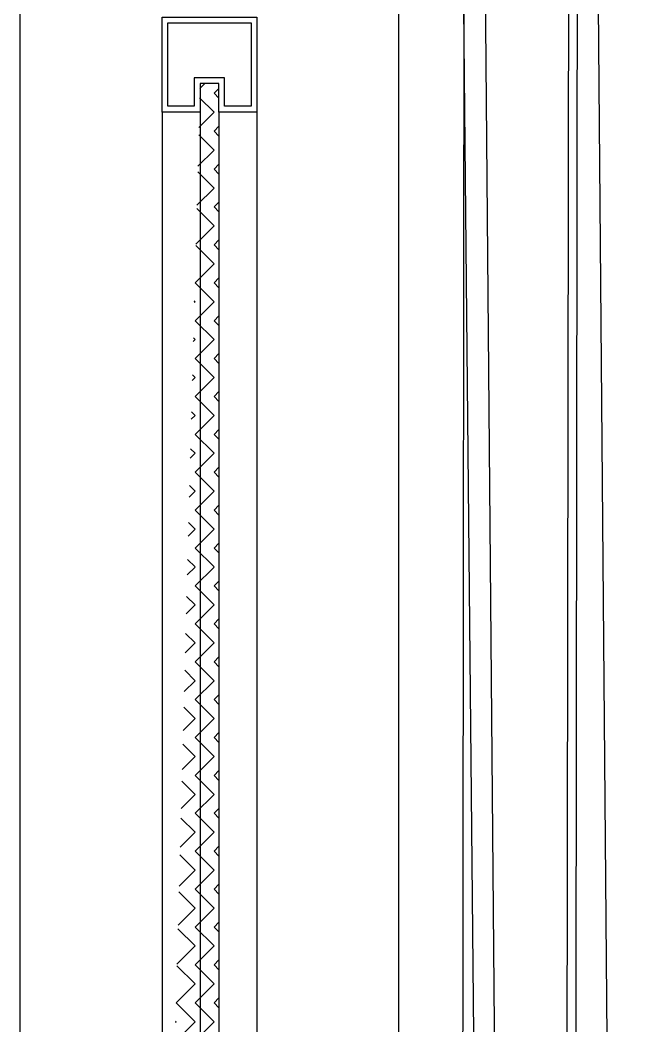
# Model space of a CAD drawing. Extents: x 11992 to 29481, y -6727 to 6811.
# Drawn here: x 27805 to 28134, y 3031 to 3562 of the extents above; entities that cross this region are included whole.
import ezdxf

# ---------------------------------------------------------------- set-up
doc = ezdxf.new("R2010")
doc.units = 0
doc.header["$MEASUREMENT"] = 0
doc.layers.add('zoylight 6节点', color=8, linetype='CONTINUOUS')

# ---------------------------------------------------------------- blocks, each defined once
blk = doc.blocks.new('dfdfdfsadsdfvcv')
at = {"layer": 'zoylight 6节点'}
h = blk.add_hatch(dxfattribs=at)
h.set_pattern_fill('玻璃剖面', color=251, scale=10, angle=90, style=0, pattern_type=2)
h.set_pattern_definition([(225, (-1542.95, 933.0776), (-10, -20), [14.14214, -14.14213]), (135, (-1542.95, 913.0776), (-10, 20), [14.14214, -14.14213])])
h.paths.add_polyline_path([(-1362.95, 148.43), (-1342.95, 156.33), (-1337.95, 158.38), (-1332.95, 160.44), (-1332.95, 913.08), (-1342.95, 913.08)])
at = {"layer": 'zoylight 6节点', "color": 251}
for p, q in [((-1437.95, 137.13), (-1437.95, 1581.65)), ((-1237.95, 184.9), (-1237.95, 1444.45)), ((-1362.95, 898.08), (-1362.95, 148.43)), ((-1342.95, 898.08), (-1342.95, 156.33)), ((-1332.95, 898.08), (-1332.95, 160.44)), ((-1312.95, 898.08), (-1312.95, 168.52))]:
    blk.add_line(p, q, dxfattribs=at)
for points in [[(-1185.4, 172.21), (-1194.87, 1269.54), (-1151.83, 1353.38), (-1168.79, 1378.11), (-1176.52, 1402.04), (-1207.57, 1332.94), (-1196.24, 176.47)], [(-1125.68, 136.28), (-1135.16, 1269.54), (-1131.43, 1333.38), (-1109.08, 1378.11), (-1116.81, 1402.04), (-1147.86, 1332.94), (-1149.54, 152.83)]]:
    blk.add_lwpolyline(points, dxfattribs=at)
for points in [[(-1168.79, 1378.11), (-1199.57, 1278.77, 0.2087), (-1203.22, 1270.74), (-1204.49, 179.17)], [(-1109.08, 1378.11), (-1139.86, 1278.77, 0.2087), (-1143.51, 1270.74), (-1144.81, 149.75)]]:
    blk.add_lwpolyline(points, format="xyb", dxfattribs=at)
for points in [[(-1312.95, 948.08), (-1312.95, 898.08), (-1332.95, 898.08), (-1332.95, 913.08), (-1342.95, 913.08), (-1342.95, 898.08), (-1362.95, 898.08), (-1362.95, 948.08)], [(-1315.95, 945.08), (-1315.95, 901.08), (-1329.95, 901.08), (-1329.95, 916.08), (-1345.95, 916.08), (-1345.95, 901.08), (-1359.95, 901.08), (-1359.95, 945.08)]]:
    blk.add_lwpolyline(points, close=True, dxfattribs=at)

msp = doc.modelspace()

# ---------------------------------------------------------------- block references
at = {"layer": 'zoylight 6节点'}
msp.add_blockref('dfdfdfsadsdfvcv', (29242.62, 2615.14), dxfattribs=at)

doc.saveas('drawing.dxf')
